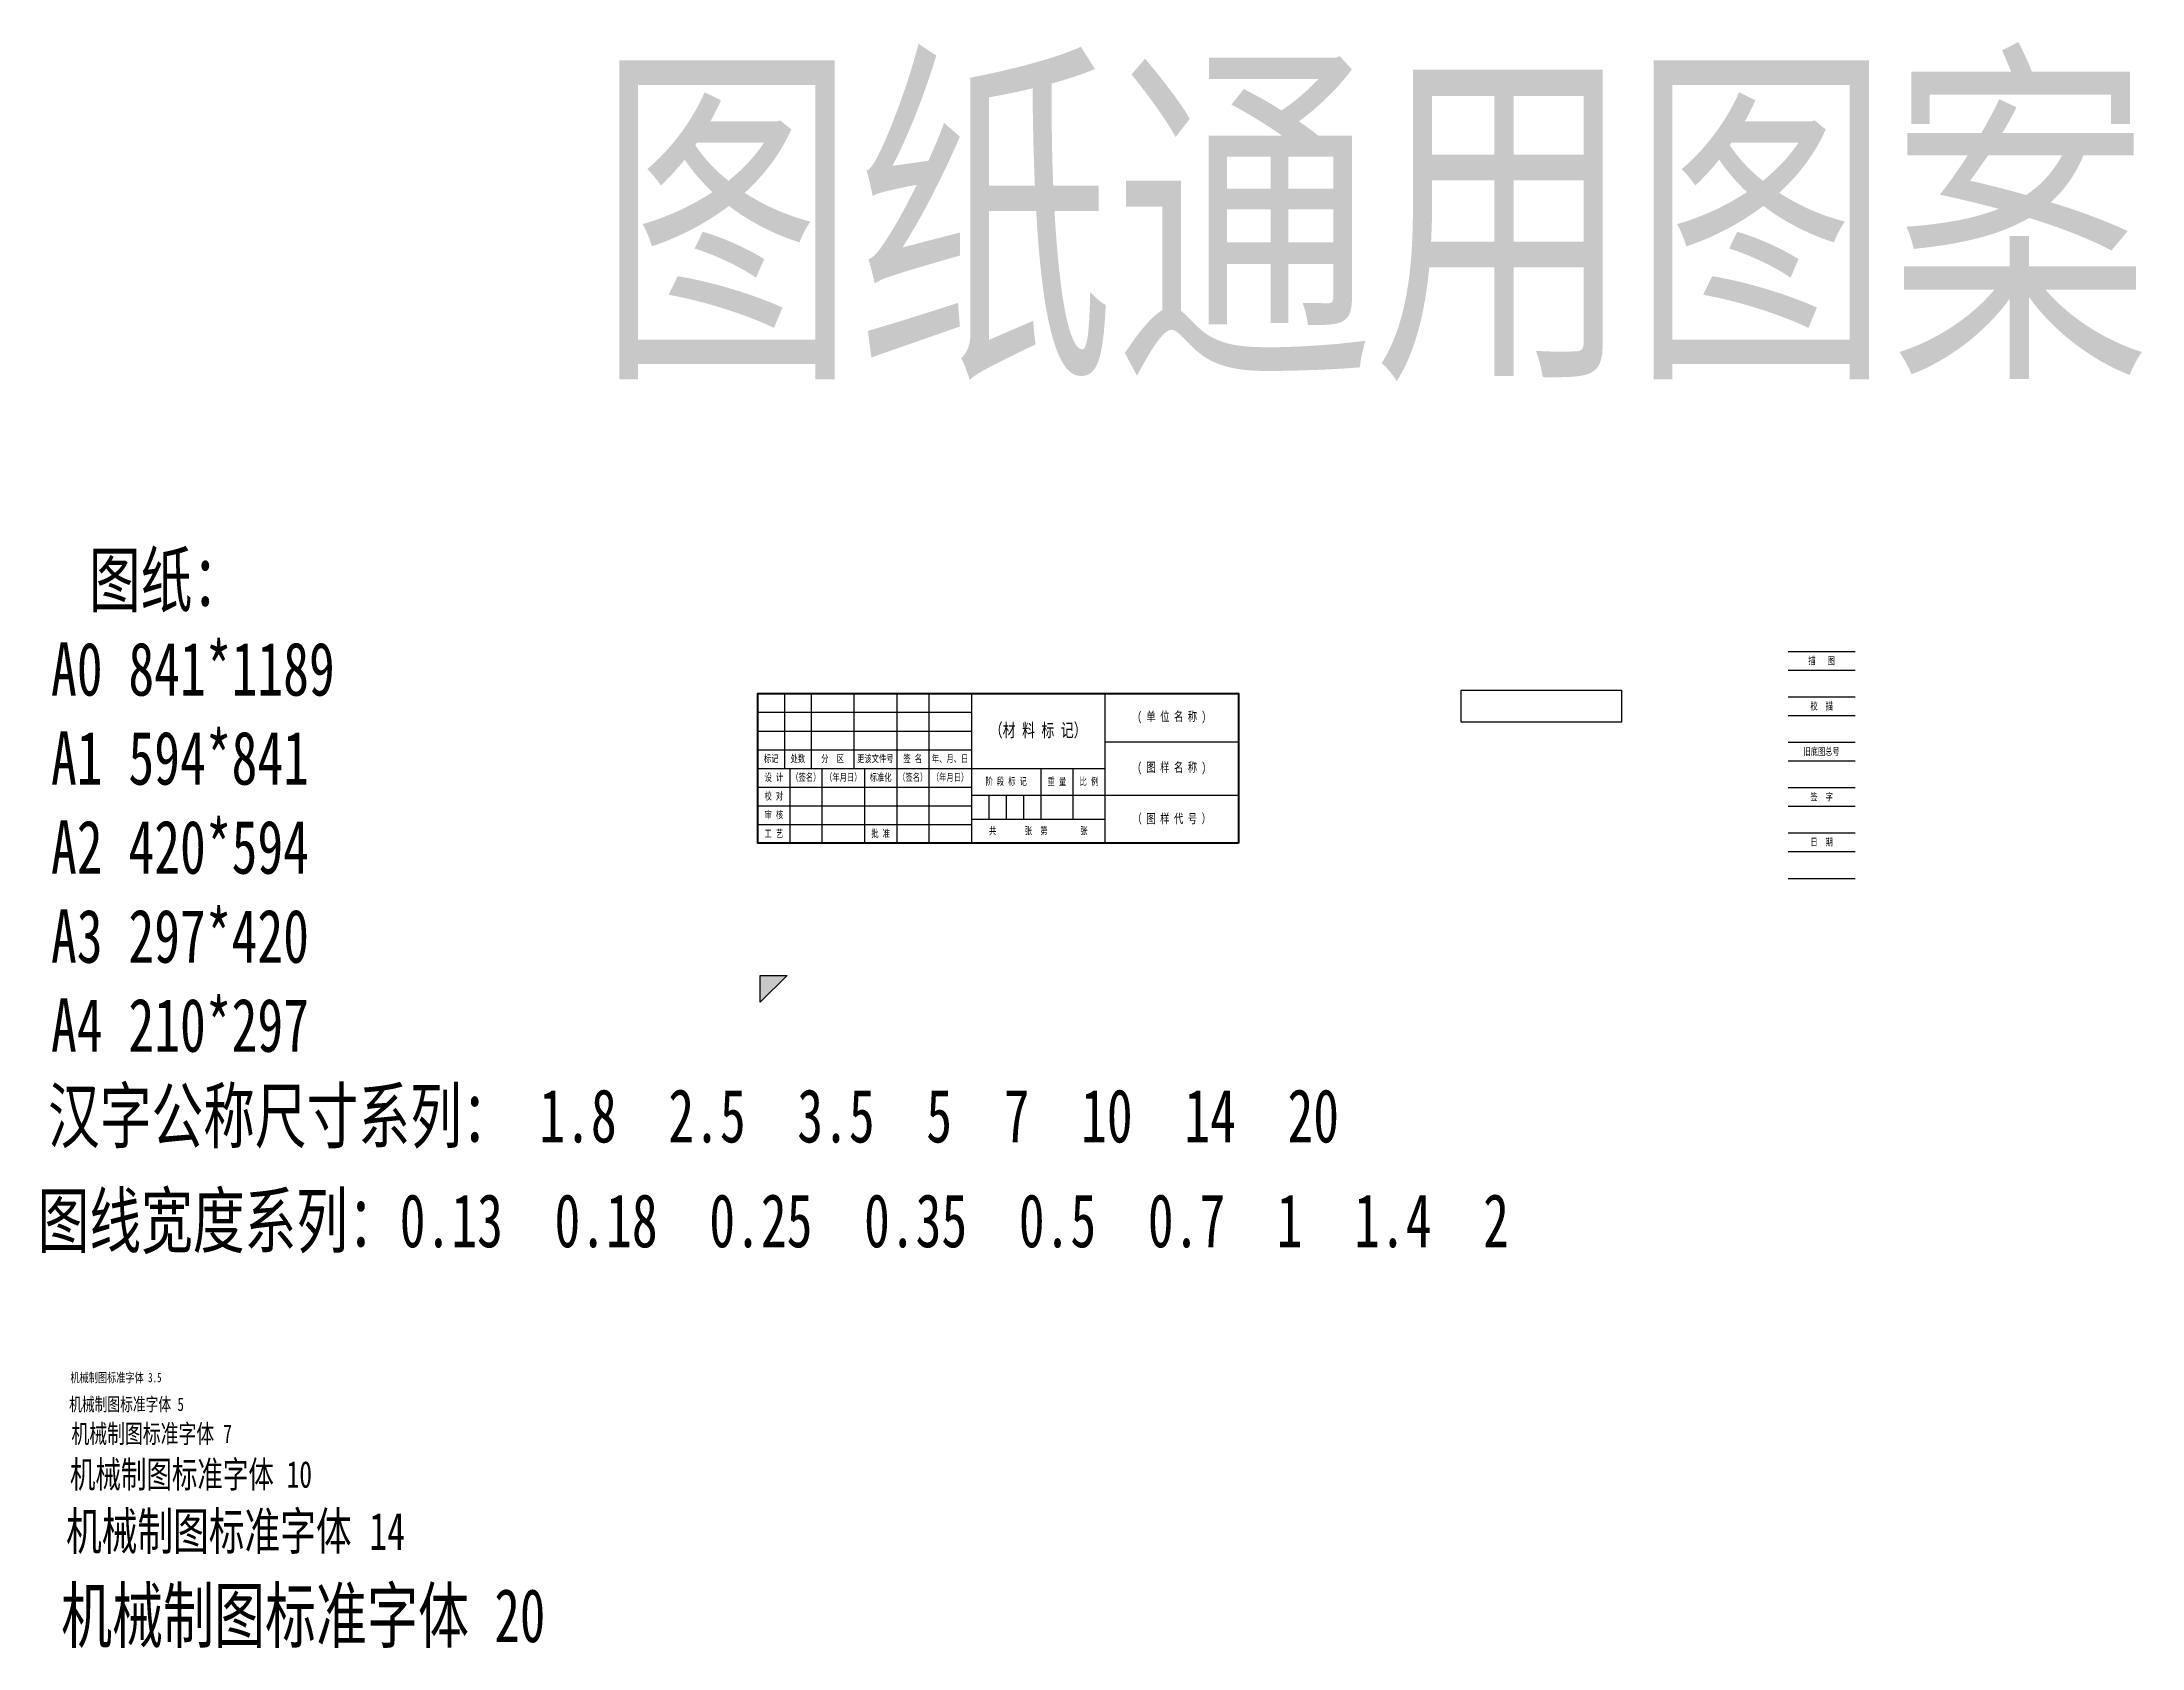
# Paper-space layout '布局1' of a CAD drawing. Header units: millimetres. Extents: x 16 to 802, y 4 to 606.
import ezdxf
from ezdxf.enums import TextEntityAlignment as Align

# ---------------------------------------------------------------- set-up
doc = ezdxf.new("R2010")
doc.units = ezdxf.units.MM
doc.styles.get("Standard").update_dxf_attribs({"font": '', "width": 0.71})
doc.styles.add('样式 1', font='', dxfattribs={"width": 0.71})
doc.styles.get('Standard').set_extended_font_data('SimSun')
doc.styles.get('样式 1').set_extended_font_data('SimSun')

psp = doc.layouts.new('布局1')

# ---------------------------------------------------------------- hatches: boundary and pattern name
psp.add_hatch(color=256).paths.add_polyline_path([(294.68, 256.24), (284.68, 256.24), (284.68, 246.24)])

# ---------------------------------------------------------------- linework, layer by layer
for p, q in [((669.62, 377.55), (694.62, 377.55)), ((669.62, 370.55), (694.62, 370.55)), ((283.75, 354.72), (363.75, 354.72)), ((293.75, 361.72), (293.75, 333.72)), ((303.75, 361.72), (303.75, 333.72)), ((319.75, 361.72), (319.75, 333.72)), ((335.75, 361.72), (335.75, 305.72)), ((347.75, 361.72), (347.75, 305.72)), ((363.75, 361.72), (363.75, 305.72)), ((413.75, 361.72), (413.75, 305.72)), ((669.62, 360.55), (694.62, 360.55)), ((283.75, 347.72), (363.75, 347.72)), ((669.62, 353.55), (694.62, 353.55)), ((283.75, 340.72), (363.75, 340.72)), ((413.75, 343.72), (463.75, 343.72)), ((669.62, 343.55), (694.62, 343.55)), ((283.75, 333.72), (413.75, 333.72)), ((295.75, 333.72), (295.75, 305.72)), ((307.75, 333.72), (307.75, 305.72)), ((323.75, 333.72), (323.75, 305.72)), ((389.75, 333.72), (389.75, 314.72)), ((401.75, 333.72), (401.75, 314.72)), ((669.62, 336.55), (694.62, 336.55)), ((283.75, 326.72), (363.75, 326.72)), ((363.75, 323.72), (463.75, 323.72)), ((370.25, 323.72), (370.25, 314.72)), ((376.75, 323.72), (376.75, 314.72)), ((383.25, 323.72), (383.25, 314.72)), ((669.62, 326.55), (694.62, 326.55)), ((283.75, 319.72), (363.75, 319.72)), ((363.75, 314.72), (413.75, 314.72)), ((669.62, 319.55), (694.62, 319.55)), ((283.75, 312.72), (363.75, 312.72)), ((669.62, 309.55), (694.62, 309.55)), ((669.62, 302.55), (694.62, 302.55)), ((669.62, 292.55), (694.62, 292.55)), ((284.68, 246.24), (284.68, 256.24)), ((284.68, 256.24), (294.68, 256.24)), ((294.68, 256.24), (284.68, 246.24))]:
    psp.add_line(p, q)
psp.add_lwpolyline([(607.16, 351.03), (547.16, 351.03), (547.16, 363.03), (607.16, 363.03)], close=True)
at = {"lineweight": 70}
psp.add_lwpolyline([(463.75, 305.72), (283.75, 305.72), (283.75, 361.72), (463.75, 361.72)], close=True, dxfattribs=at)

# ---------------------------------------------------------------- texts
at = {"style": '样式 1', "width": 0.7}
for s, p in [('描   图', (682.12, 374.05)), ('校  描', (682.12, 357.05)), ('旧底图总号', (682.12, 340.05)), ('签  字', (682.12, 323.05)), ('日  期', (682.13, 306.15))]:
    psp.add_text(s, height=2.75, dxfattribs=at).set_placement(p, align=Align.MIDDLE_CENTER)
at = {"insert": (223.74, 590.31), "char_height": 100, "attachment_point": 1}
psp.add_mtext_dynamic_manual_height_columns('图纸通用图案', width=882.5206, gutter_width=12.5, heights=[0], dxfattribs=at)
at = {"style": '样式 1'}
for s, width, insert, char_height, attachment_point in [('\\pi14.191;图纸：\\P\\pi0;A0 841*1189\\PA1 594*841\\PA2 420*594\\PA3 297*420\\PA4 210*297', 138.7347, (19.07, 414.31), 20, 1), ('( 单 位 名 称 )', 50, (438.75, 352.72), 3.5, 5), ('（材 料 标 记）', 55.8227, (388.75, 347.72), 5, 5), ('标记', 10, (288.75, 337.22), 2.75, 5), ('{\\fFangSong_GB2312|b0|i0|c134|p49;处数}', 10, (298.75, 337.22), 2.75, 5), ('分  区', 16, (311.75, 337.22), 2.75, 5), ('更该文件号', 18.9744, (327.75, 337.22), 2.75, 5), ('年、月、日', 16, (355.75, 337.22), 2.75, 5), ('设 计', 12, (289.75, 330.22), 2.75, 5), ('（签名）', 12, (301.75, 330.22), 2.75, 5), ('（年月日）', 16, (315.75, 330.22), 2.75, 5), ('标准化', 12, (329.75, 330.22), 2.75, 5), ('（签名）', 12, (341.75, 330.22), 2.75, 5), ('（年月日）', 16, (355.75, 330.22), 2.75, 5), ('阶 段 标 记', 26, (376.75, 328.72), 2.75, 5), ('重 量', 12, (395.75, 328.72), 2.75, 5), ('比 例', 12, (407.75, 328.72), 2.75, 5), ('( 图 样 名 称 )', 50, (438.75, 333.72), 3.5, 5), ('校 对', 12, (289.75, 323.22), 2.75, 5), ('审 核', 12, (289.75, 316.22), 2.75, 5), ('（ 图 样 代 号 ）', 50, (438.75, 314.72), 3.5, 5), ('工 艺', 12, (289.75, 309.22), 2.75, 5), ('批 准', 12, (329.75, 309.22), 2.75, 5), ('共       张  第        张', 50, (388.75, 310.22), 2.75, 5), ('汉字公称尺寸系列： 1.8  2.5  3.5  5  7  10  14  20', 571.7627, (17.96, 213.68), 20, 1), ('图线宽度系列：0.13  0.18  0.25  0.35  0.5  0.7  1  1.4  2', 605.8514, (14.07, 174.43), 20, 1)]:
    psp.add_mtext_dynamic_manual_height_columns(s, width=width, gutter_width=12.5, heights=[0], dxfattribs=dict(at, insert=insert, char_height=char_height, attachment_point=attachment_point))
at = {"insert": (341.75, 337.22), "char_height": 2.75, "attachment_point": 5, "style": '样式 1'}
psp.add_mtext_dynamic_auto_height_columns('签 名', width=12, gutter_width=12.5, height=7, count=1, dxfattribs=at)
at = {"attachment_point": 5}
for s, insert, char_height, width in [('{\\fFangSong_GB2312|b0|i0|c134|p49;\\W0.7;机械制图标准字体 3.5}', (43.39, 105.45), 3.5, 33.884), ('{\\fFangSong_GB2312|b0|i0|c134|p49;\\W0.7;机械制图标准字体 5}', (47.34, 95.36), 5, 50.0269), ('{\\fFangSong_GB2312|b0|i0|c134|p49;\\W0.7;机械制图标准字体 7}', (56.79, 84.23), 7, 67.5011), ('{\\fFangSong_GB2312|b0|i0|c134|p49;\\W0.7;机械制图标准字体 10}', (71.48, 68.84), 10, 96.4254), ('{\\fFangSong_GB2312|b0|i0|c134|p49;\\W0.7;机械制图标准字体 14}', (88.16, 47.37), 14, 138.3694), ('{\\fFangSong_GB2312|b0|i0|c134|p49;\\W0.7;机械制图标准字体 20}', (113.5, 15.48), 20, 193.2841)]:
    psp.add_mtext(s, dxfattribs=dict(at, insert=insert, char_height=char_height, width=width))

doc.saveas('drawing.dxf')
